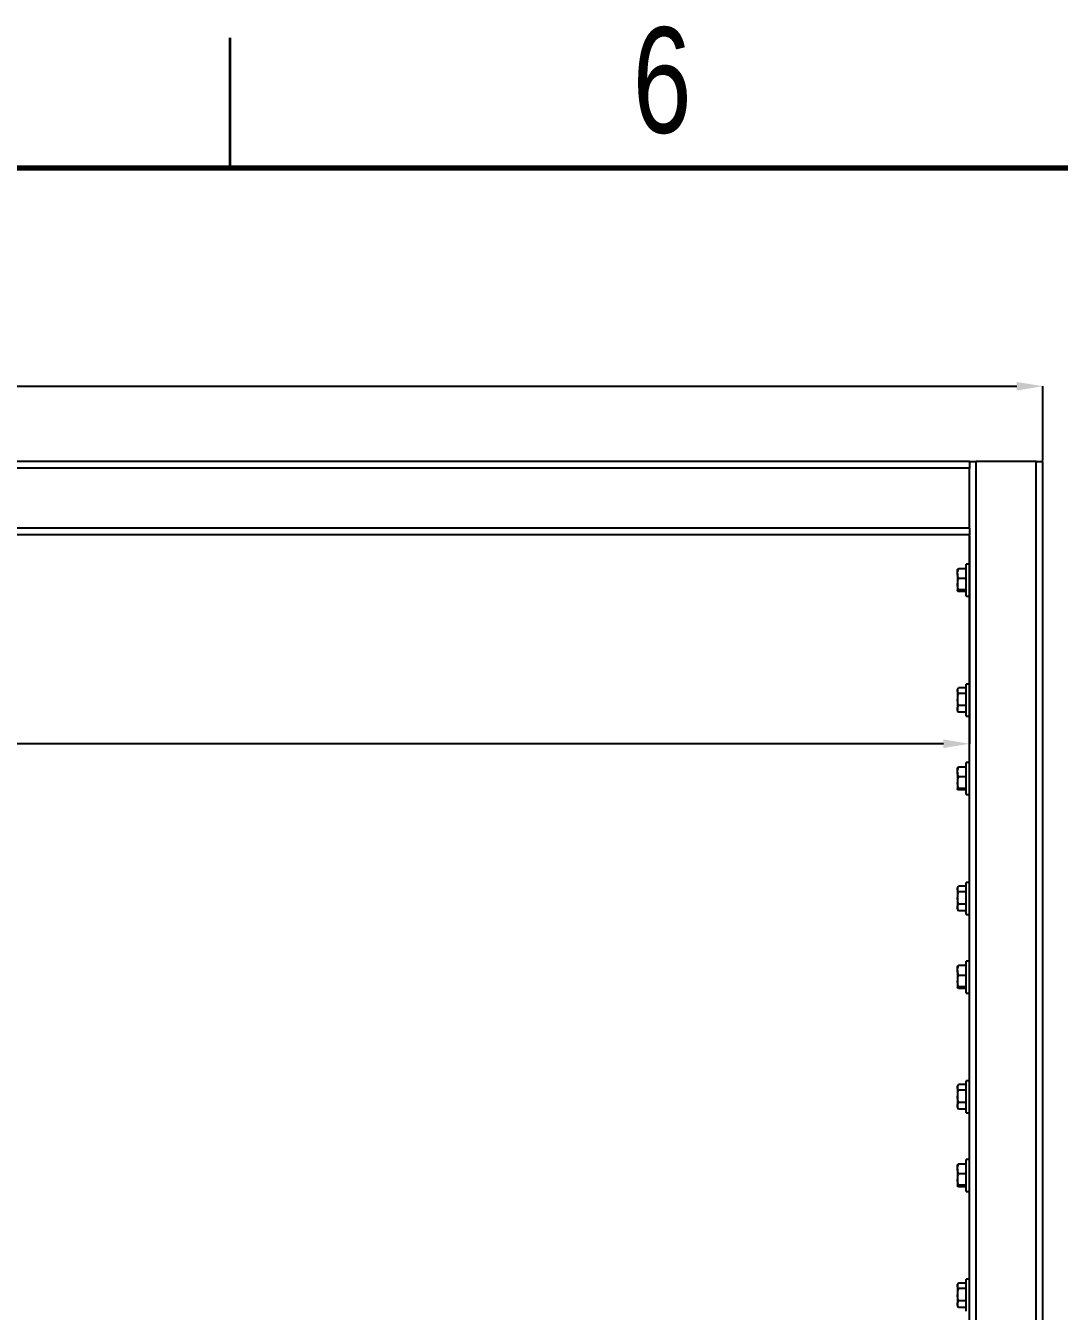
# Model space of a CAD drawing. Header units: millimetres. Extents: x -361 to 14022, y -1822 to 1455.
# Drawn here: x 3841.5 to 3901.2, y 565.8 to 640 of the extents above; entities that cross this region are included whole.
import ezdxf

# ---------------------------------------------------------------- set-up
doc = ezdxf.new("R2010")
doc.units = ezdxf.units.MM
doc.styles.add('SLDTEXTSTYLE0', font='TXT', dxfattribs={"width": 0.75})
doc.dimstyles.new('SLDDIMSTYLE4', dxfattribs={"dimtxt": 2.116667, "dimasz": 1.5, "dimexe": 0, "dimexo": 0.0625, "dimgap": 0.529167, "dimtad": 1, "dimdec": 1, "dimlfac": 13, "dimrnd": 1e-09, "dimzin": 4, "dimdsep": 46, "dimtxsty": 'SLDTEXTSTYLE0', "dimsah": 1, "dimcen": 0.09, "dimadec": 0, "dimazin": 1, "dimtfac": 1, "dimtdec": 1, "dimtofl": 0, "dimtmove": 0, "dimatfit": 3, "dimfxl": 1, "dimfrac": 2, "dimtolj": 1, "dimtzin": 12, "dimarcsym": 0})

# ---------------------------------------------------------------- blocks, each defined once
blk = doc.blocks.new('*D53')
at = {"color": 0, "linetype": 'Continuous', "lineweight": -2, "transparency": 16777216}
for p, q in [((3776.388, 614.915), (3776.388, 619.203)), ((3777.888, 619.203), (3898.734, 619.203)), ((3900.234, 614.915), (3900.234, 619.203))]:
    blk.add_line(p, q, dxfattribs=at)
at = {"color": 0, "linetype": 'Continuous', "transparency": 16777216}
for points in [[(3777.888, 619.453), (3777.888, 618.953), (3776.388, 619.203)], [(3898.734, 619.453), (3898.734, 618.953), (3900.234, 619.203)]]:
    blk.add_solid(points, dxfattribs=at)
at = {"layer": 'Defpoints', "color": 0, "linetype": 'Continuous', "transparency": 16777216}
for p in [(3900.234, 619.203), (3776.388, 614.853), (3900.234, 614.853)]:
    blk.add_point(p, dxfattribs=at)
at = {"color": 0, "linetype": 'Continuous', "lineweight": 18, "transparency": 16777216, "insert": (3837.291, 621.849), "char_height": 2.1167, "attachment_point": 2, "style": 'SLDTEXTSTYLE0'}
blk.add_mtext('\\A1;1710', dxfattribs=at)
blk = doc.blocks.new('*D54')
at = {"color": 0, "linetype": 'Continuous', "lineweight": -2, "transparency": 16777216}
for p, q in [((3780.619, 610.56), (3780.619, 598.549)), ((3896.003, 610.56), (3896.003, 598.549)), ((3894.503, 598.549), (3782.119, 598.549))]:
    blk.add_line(p, q, dxfattribs=at)
at = {"color": 0, "linetype": 'Continuous', "transparency": 16777216}
for points in [[(3782.119, 598.799), (3782.119, 598.299), (3780.619, 598.549)], [(3894.503, 598.799), (3894.503, 598.299), (3896.003, 598.549)]]:
    blk.add_solid(points, dxfattribs=at)
at = {"layer": 'Defpoints', "color": 0, "linetype": 'Continuous', "transparency": 16777216}
for p in [(3780.619, 610.622), (3896.003, 610.622), (3780.619, 598.549)]:
    blk.add_point(p, dxfattribs=at)
at = {"color": 0, "linetype": 'Continuous', "lineweight": 18, "transparency": 16777216, "insert": (3837.291, 601.195), "char_height": 2.1167, "attachment_point": 2, "style": 'SLDTEXTSTYLE0'}
blk.add_mtext('\\A1;1600', dxfattribs=at)

msp = doc.modelspace()

# ---------------------------------------------------------------- linework, layer by layer
at = {"color": 7, "linetype": 'Continuous', "lineweight": 35}
msp.add_line((3853.322418, 631.821882), (3853.322418, 639.321882), dxfattribs=at)
at = {"color": 7, "linetype": 'Continuous', "lineweight": 70}
msp.add_line((3753.322418, 631.821882), (4153.322418, 631.821882), dxfattribs=at)
at = {"color": 7, "linetype": 'Continuous', "lineweight": 25}
for p, q in [((3896.00321, 614.852822), (3780.618594, 614.852822)), ((3896.00321, 614.468207), (3780.618594, 614.468207)), ((3896.00321, 614.852822), (3896.00321, 614.468207)), ((3896.00321, 614.852822), (3896.387825, 614.852822)), ((3896.00321, 611.006668), (3896.00321, 614.468207)), ((3896.387825, 491.006668), (3896.387825, 614.852822)), ((3899.849364, 614.852822), (3896.387825, 614.852822)), ((3899.849364, 491.006668), (3899.849364, 614.852822)), ((3899.849364, 614.852822), (3900.233979, 614.852822)), ((3900.233979, 491.006668), (3900.233979, 614.852822)), ((3896.00321, 611.006668), (3780.618594, 611.006668)), ((3896.00321, 610.622053), (3780.618594, 610.622053)), ((3896.00321, 611.006668), (3896.00321, 610.622053)), ((3896.00321, 495.237437), (3896.00321, 610.622053)), ((3896.00321, 608.922684), (3895.810902, 608.922684)), ((3895.810902, 607.07653), (3895.810902, 608.922684)), ((3895.318594, 608.37467), (3895.318594, 608.614991)), ((3895.318594, 608.37467), (3895.318594, 607.764622)), ((3895.810902, 608.656347), (3895.373558, 608.656347)), ((3895.318594, 607.764622), (3895.318594, 607.389559)), ((3895.810902, 608.092992), (3895.373558, 608.092992)), ((3895.810902, 607.436252), (3895.373558, 607.436252)), ((3895.810902, 607.342867), (3895.373558, 607.342867)), ((3895.810902, 607.07653), (3896.00321, 607.07653)), ((3895.362844, 601.768557), (3895.318594, 601.691914)), ((3895.318594, 601.691914), (3895.318594, 601.62438)), ((3895.318594, 601.62438), (3895.318594, 601.107722)), ((3895.810902, 601.786201), (3895.373558, 601.786201)), ((3896.00321, 601.999607), (3895.810902, 601.999607)), ((3895.810902, 600.153453), (3895.810902, 601.999607)), ((3895.318594, 601.107722), (3895.318594, 600.559872)), ((3895.810902, 601.462558), (3895.373558, 601.462558)), ((3895.810902, 600.752886), (3895.373558, 600.752886)), ((3895.318594, 600.559872), (3895.318594, 600.461145)), ((3895.318594, 600.461145), (3895.362844, 600.384503)), ((3895.364159, 600.385262), (3895.373558, 600.366858)), ((3895.810902, 600.366858), (3895.373558, 600.366858)), ((3895.810902, 600.153453), (3896.00321, 600.153453)), ((3895.318594, 596.913131), (3895.318594, 597.153452)), ((3895.810902, 597.194808), (3895.373558, 597.194808)), ((3896.00321, 597.461145), (3895.810902, 597.461145)), ((3895.810902, 595.614991), (3895.810902, 597.461145)), ((3895.318594, 596.913131), (3895.318594, 596.303084)), ((3895.318594, 596.303084), (3895.318594, 595.928021)), ((3895.810902, 596.631454), (3895.373558, 596.631454)), ((3895.810902, 595.974714), (3895.373558, 595.974714)), ((3895.810902, 595.881328), (3895.373558, 595.881328)), ((3895.810902, 595.614991), (3896.00321, 595.614991)), ((3896.00321, 590.538068), (3895.810902, 590.538068)), ((3895.810902, 588.691914), (3895.810902, 590.538068)), ((3895.362844, 590.307018), (3895.318594, 590.230376)), ((3895.318594, 590.230376), (3895.318594, 590.162841)), ((3895.318594, 590.162841), (3895.318594, 589.646184)), ((3895.318594, 589.646184), (3895.318594, 589.098334)), ((3895.810902, 590.324663), (3895.373558, 590.324663)), ((3895.810902, 590.001019), (3895.373558, 590.001019)), ((3895.318594, 589.098334), (3895.318594, 588.999607)), ((3895.318594, 588.999607), (3895.362844, 588.922964)), ((3895.364159, 588.923724), (3895.373558, 588.90532)), ((3895.810902, 589.291348), (3895.373558, 589.291348)), ((3895.810902, 588.90532), (3895.373558, 588.90532)), ((3895.810902, 588.691914), (3896.00321, 588.691914)), ((3896.00321, 585.999607), (3895.810902, 585.999607)), ((3895.810902, 584.153453), (3895.810902, 585.999607)), ((3895.318594, 585.451593), (3895.318594, 585.691914)), ((3895.318594, 585.451593), (3895.318594, 584.841545)), ((3895.810902, 585.73327), (3895.373558, 585.73327)), ((3895.810902, 585.169916), (3895.373558, 585.169916)), ((3895.318594, 584.841545), (3895.318594, 584.466482)), ((3895.810902, 584.513175), (3895.373558, 584.513175)), ((3895.810902, 584.41979), (3895.373558, 584.41979)), ((3895.810902, 584.153453), (3896.00321, 584.153453)), ((3895.362844, 578.84548), (3895.318594, 578.768837)), ((3895.318594, 578.768837), (3895.318594, 578.701303)), ((3895.318594, 578.701303), (3895.318594, 578.184645)), ((3895.810902, 578.863124), (3895.373558, 578.863124)), ((3895.810902, 578.539481), (3895.373558, 578.539481)), ((3896.00321, 579.07653), (3895.810902, 579.07653)), ((3895.810902, 577.230376), (3895.810902, 579.07653)), ((3895.318594, 578.184645), (3895.318594, 577.636795)), ((3895.810902, 577.829809), (3895.373558, 577.829809)), ((3895.318594, 577.636795), (3895.318594, 577.538068)), ((3895.318594, 577.538068), (3895.362844, 577.461426)), ((3895.364159, 577.462185), (3895.373558, 577.443781)), ((3895.810902, 577.443781), (3895.373558, 577.443781)), ((3895.810902, 577.230376), (3896.00321, 577.230376)), ((3895.318594, 573.990054), (3895.318594, 574.230376)), ((3895.810902, 574.271731), (3895.373558, 574.271731)), ((3896.00321, 574.538068), (3895.810902, 574.538068)), ((3895.810902, 572.691914), (3895.810902, 574.538068)), ((3895.318594, 573.990054), (3895.318594, 573.380007)), ((3895.318594, 573.380007), (3895.318594, 573.004944)), ((3895.810902, 573.708377), (3895.373558, 573.708377)), ((3895.810902, 573.051637), (3895.373558, 573.051637)), ((3895.810902, 572.958251), (3895.373558, 572.958251)), ((3895.810902, 572.691914), (3896.00321, 572.691914)), ((3895.362844, 567.383941), (3895.318594, 567.307299)), ((3895.810902, 567.401586), (3895.373558, 567.401586)), ((3896.00321, 567.614991), (3895.810902, 567.614991)), ((3895.810902, 565.768837), (3895.810902, 567.614991)), ((3895.318594, 567.307299), (3895.318594, 567.239764)), ((3895.318594, 567.239764), (3895.318594, 566.723107)), ((3895.318594, 566.723107), (3895.318594, 566.175257)), ((3895.810902, 567.077942), (3895.373558, 567.077942)), ((3895.318594, 566.175257), (3895.318594, 566.07653)), ((3895.318594, 566.07653), (3895.362844, 565.999887)), ((3895.364159, 566.000647), (3895.373558, 565.982243)), ((3895.810902, 566.368271), (3895.373558, 566.368271)), ((3895.810902, 565.982243), (3895.373558, 565.982243))]:
    msp.add_line(p, q, dxfattribs=at)
for points, knots in [([(3895.318594, 608.37467), (3895.31866, 608.381346), (3895.319157, 608.431907), (3895.331161, 608.527239), (3895.35934, 608.613049), (3895.373558, 608.656347)], [0, 0, 0, 0, 0.070085768, 0.530782234, 1, 1, 1, 1]), ([(3895.373558, 608.656347), (3895.358196, 608.648764), (3895.32719, 608.633458), (3895.321477, 608.617636), (3895.318594, 608.609654)], [0, 0, 0, 0, 0.495457963, 1, 1, 1, 1]), ([(3895.373558, 608.092992), (3895.358196, 608.138738), (3895.32719, 608.231068), (3895.321477, 608.326513), (3895.318594, 608.37467)], [0, 0, 0, 0, 0.495457963, 1, 1, 1, 1]), ([(3895.318594, 607.764622), (3895.325901, 607.854805), (3895.334906, 607.965962), (3895.367423, 608.072827), (3895.373558, 608.092992)], [0, 0, 0, 0, 0.8113035477, 1, 1, 1, 1]), ([(3895.373558, 607.436252), (3895.350667, 607.521371), (3895.32153, 607.629716), (3895.319113, 607.740807), (3895.318594, 607.764622)], [0, 0, 0, 0, 0.785622496, 1, 1, 1, 1]), ([(3895.318594, 607.389559), (3895.31866, 607.390666), (3895.319157, 607.399048), (3895.331161, 607.41485), (3895.35934, 607.429075), (3895.373558, 607.436252)], [0, 0, 0, 0, 0.070085768, 0.530782234, 1, 1, 1, 1]), ([(3895.373558, 607.342867), (3895.358196, 607.35045), (3895.32719, 607.365755), (3895.321477, 607.381577), (3895.318594, 607.389559)], [0, 0, 0, 0, 0.495457963, 1, 1, 1, 1]), ([(3895.318594, 601.62438), (3895.318662, 601.628215), (3895.319176, 601.65726), (3895.329182, 601.705784), (3895.353563, 601.74901), (3895.364159, 601.767797)], [0, 0, 0, 0, 0.079200152, 0.599808418, 1, 1, 1, 1]), ([(3895.373558, 601.462558), (3895.358196, 601.488838), (3895.32719, 601.541881), (3895.321477, 601.596714), (3895.318594, 601.62438)], [0, 0, 0, 0, 0.495457963, 1, 1, 1, 1]), ([(3895.318594, 601.107722), (3895.325901, 601.205173), (3895.334906, 601.325289), (3895.367423, 601.440767), (3895.373558, 601.462558)], [0, 0, 0, 0, 0.811303548, 1, 1, 1, 1]), ([(3895.373558, 600.752886), (3895.350667, 600.844865), (3895.32153, 600.961942), (3895.319113, 601.081987), (3895.318594, 601.107722)], [0, 0, 0, 0, 0.785622496, 1, 1, 1, 1]), ([(3895.318594, 600.559872), (3895.31866, 600.564447), (3895.319157, 600.599093), (3895.331161, 600.664417), (3895.35934, 600.723217), (3895.373558, 600.752886)], [0, 0, 0, 0, 0.0700857678, 0.530782234, 1, 1, 1, 1]), ([(3895.373558, 600.366858), (3895.358196, 600.398204), (3895.32719, 600.461472), (3895.321477, 600.526874), (3895.318594, 600.559872)], [0, 0, 0, 0, 0.4954579635, 1, 1, 1, 1]), ([(3895.318594, 596.913131), (3895.31866, 596.919807), (3895.319157, 596.970369), (3895.331161, 597.0657), (3895.35934, 597.15151), (3895.373558, 597.194808)], [0, 0, 0, 0, 0.070085768, 0.530782234, 1, 1, 1, 1]), ([(3895.373558, 597.194808), (3895.358196, 597.187225), (3895.32719, 597.17192), (3895.321477, 597.156098), (3895.318594, 597.148115)], [0, 0, 0, 0, 0.495457963, 1, 1, 1, 1]), ([(3895.373558, 596.631454), (3895.358196, 596.6772), (3895.32719, 596.76953), (3895.321477, 596.864975), (3895.318594, 596.913131)], [0, 0, 0, 0, 0.495457963, 1, 1, 1, 1]), ([(3895.318594, 596.303084), (3895.325901, 596.393266), (3895.334906, 596.504423), (3895.367423, 596.611289), (3895.373558, 596.631454)], [0, 0, 0, 0, 0.8113035477, 1, 1, 1, 1]), ([(3895.373558, 595.974714), (3895.350667, 596.059832), (3895.32153, 596.168177), (3895.319113, 596.279268), (3895.318594, 596.303084)], [0, 0, 0, 0, 0.785622496, 1, 1, 1, 1]), ([(3895.318594, 595.928021), (3895.31866, 595.929128), (3895.319157, 595.937509), (3895.331161, 595.953312), (3895.35934, 595.967536), (3895.373558, 595.974714)], [0, 0, 0, 0, 0.070085768, 0.530782234, 1, 1, 1, 1]), ([(3895.373558, 595.881328), (3895.358196, 595.888911), (3895.32719, 595.904216), (3895.321477, 595.920038), (3895.318594, 595.928021)], [0, 0, 0, 0, 0.495457963, 1, 1, 1, 1]), ([(3895.318594, 590.162841), (3895.318662, 590.166676), (3895.319176, 590.195722), (3895.329182, 590.244246), (3895.353563, 590.287472), (3895.364159, 590.306259)], [0, 0, 0, 0, 0.079200152, 0.599808418, 1, 1, 1, 1]), ([(3895.373558, 590.001019), (3895.358196, 590.0273), (3895.32719, 590.080343), (3895.321477, 590.135176), (3895.318594, 590.162841)], [0, 0, 0, 0, 0.495457963, 1, 1, 1, 1]), ([(3895.318594, 589.646184), (3895.325901, 589.743634), (3895.334906, 589.86375), (3895.367423, 589.979229), (3895.373558, 590.001019)], [0, 0, 0, 0, 0.811303548, 1, 1, 1, 1]), ([(3895.373558, 589.291348), (3895.350667, 589.383326), (3895.32153, 589.500404), (3895.319113, 589.620449), (3895.318594, 589.646184)], [0, 0, 0, 0, 0.785622496, 1, 1, 1, 1]), ([(3895.318594, 589.098334), (3895.31866, 589.102909), (3895.319157, 589.137555), (3895.331161, 589.202879), (3895.35934, 589.261679), (3895.373558, 589.291348)], [0, 0, 0, 0, 0.0700857678, 0.530782234, 1, 1, 1, 1]), ([(3895.373558, 588.90532), (3895.358196, 588.936666), (3895.32719, 588.999933), (3895.321477, 589.065336), (3895.318594, 589.098334)], [0, 0, 0, 0, 0.495457963, 1, 1, 1, 1]), ([(3895.318594, 585.451593), (3895.31866, 585.458269), (3895.319157, 585.50883), (3895.331161, 585.604162), (3895.35934, 585.689972), (3895.373558, 585.73327)], [0, 0, 0, 0, 0.070085768, 0.530782234, 1, 1, 1, 1]), ([(3895.373558, 585.73327), (3895.358196, 585.725687), (3895.32719, 585.710381), (3895.321477, 585.69456), (3895.318594, 585.686577)], [0, 0, 0, 0, 0.495457963, 1, 1, 1, 1]), ([(3895.373558, 585.169916), (3895.358196, 585.215661), (3895.32719, 585.307991), (3895.321477, 585.403436), (3895.318594, 585.451593)], [0, 0, 0, 0, 0.495457963, 1, 1, 1, 1]), ([(3895.318594, 584.841545), (3895.325901, 584.931728), (3895.334906, 585.042885), (3895.367423, 585.14975), (3895.373558, 585.169916)], [0, 0, 0, 0, 0.811303548, 1, 1, 1, 1]), ([(3895.373558, 584.513175), (3895.350667, 584.598294), (3895.32153, 584.706639), (3895.319113, 584.81773), (3895.318594, 584.841545)], [0, 0, 0, 0, 0.785622496, 1, 1, 1, 1]), ([(3895.318594, 584.466482), (3895.31866, 584.467589), (3895.319157, 584.475971), (3895.331161, 584.491773), (3895.35934, 584.505998), (3895.373558, 584.513175)], [0, 0, 0, 0, 0.070085768, 0.530782234, 1, 1, 1, 1]), ([(3895.373558, 584.41979), (3895.358196, 584.427373), (3895.32719, 584.442678), (3895.321477, 584.4585), (3895.318594, 584.466482)], [0, 0, 0, 0, 0.495457963, 1, 1, 1, 1]), ([(3895.318594, 578.701303), (3895.318662, 578.705138), (3895.319176, 578.734183), (3895.329182, 578.782707), (3895.353563, 578.825934), (3895.364159, 578.84472)], [0, 0, 0, 0, 0.079200152, 0.599808418, 1, 1, 1, 1]), ([(3895.373558, 578.539481), (3895.358196, 578.565761), (3895.32719, 578.618804), (3895.321477, 578.673637), (3895.318594, 578.701303)], [0, 0, 0, 0, 0.495457963, 1, 1, 1, 1]), ([(3895.318594, 578.184645), (3895.325901, 578.282096), (3895.334906, 578.402212), (3895.367423, 578.517691), (3895.373558, 578.539481)], [0, 0, 0, 0, 0.811303548, 1, 1, 1, 1]), ([(3895.373558, 577.829809), (3895.350667, 577.921788), (3895.32153, 578.038865), (3895.319113, 578.15891), (3895.318594, 578.184645)], [0, 0, 0, 0, 0.785622496, 1, 1, 1, 1]), ([(3895.318594, 577.636795), (3895.31866, 577.64137), (3895.319157, 577.676016), (3895.331161, 577.74134), (3895.35934, 577.80014), (3895.373558, 577.829809)], [0, 0, 0, 0, 0.0700857678, 0.530782234, 1, 1, 1, 1]), ([(3895.373558, 577.443781), (3895.358196, 577.475128), (3895.32719, 577.538395), (3895.321477, 577.603797), (3895.318594, 577.636795)], [0, 0, 0, 0, 0.495457963, 1, 1, 1, 1]), ([(3895.318594, 573.990054), (3895.31866, 573.99673), (3895.319157, 574.047292), (3895.331161, 574.142623), (3895.35934, 574.228433), (3895.373558, 574.271731)], [0, 0, 0, 0, 0.070085768, 0.530782234, 1, 1, 1, 1]), ([(3895.373558, 574.271731), (3895.358196, 574.264148), (3895.32719, 574.248843), (3895.321477, 574.233021), (3895.318594, 574.225038)], [0, 0, 0, 0, 0.495457963, 1, 1, 1, 1]), ([(3895.373558, 573.708377), (3895.358196, 573.754123), (3895.32719, 573.846453), (3895.321477, 573.941898), (3895.318594, 573.990054)], [0, 0, 0, 0, 0.495457963, 1, 1, 1, 1]), ([(3895.318594, 573.380007), (3895.325901, 573.470189), (3895.334906, 573.581346), (3895.367423, 573.688212), (3895.373558, 573.708377)], [0, 0, 0, 0, 0.811303548, 1, 1, 1, 1]), ([(3895.373558, 573.051637), (3895.350667, 573.136755), (3895.32153, 573.2451), (3895.319113, 573.356192), (3895.318594, 573.380007)], [0, 0, 0, 0, 0.785622496, 1, 1, 1, 1]), ([(3895.318594, 573.004944), (3895.31866, 573.006051), (3895.319157, 573.014432), (3895.331161, 573.030235), (3895.35934, 573.04446), (3895.373558, 573.051637)], [0, 0, 0, 0, 0.070085768, 0.530782234, 1, 1, 1, 1]), ([(3895.373558, 572.958251), (3895.358196, 572.965834), (3895.32719, 572.98114), (3895.321477, 572.996961), (3895.318594, 573.004944)], [0, 0, 0, 0, 0.495457963, 1, 1, 1, 1]), ([(3895.318594, 567.239764), (3895.318662, 567.243599), (3895.319176, 567.272645), (3895.329182, 567.321169), (3895.353563, 567.364395), (3895.364159, 567.383182)], [0, 0, 0, 0, 0.079200152, 0.599808418, 1, 1, 1, 1]), ([(3895.373558, 567.077942), (3895.358196, 567.104223), (3895.32719, 567.157266), (3895.321477, 567.212099), (3895.318594, 567.239764)], [0, 0, 0, 0, 0.495457963, 1, 1, 1, 1]), ([(3895.318594, 566.723107), (3895.325901, 566.820557), (3895.334906, 566.940673), (3895.367423, 567.056152), (3895.373558, 567.077942)], [0, 0, 0, 0, 0.811303548, 1, 1, 1, 1]), ([(3895.373558, 566.368271), (3895.350667, 566.460249), (3895.32153, 566.577327), (3895.319113, 566.697372), (3895.318594, 566.723107)], [0, 0, 0, 0, 0.785622496, 1, 1, 1, 1]), ([(3895.318594, 566.175257), (3895.31866, 566.179832), (3895.319157, 566.214478), (3895.331161, 566.279802), (3895.35934, 566.338602), (3895.373558, 566.368271)], [0, 0, 0, 0, 0.0700857678, 0.530782234, 1, 1, 1, 1]), ([(3895.373558, 565.982243), (3895.358196, 566.013589), (3895.32719, 566.076856), (3895.321477, 566.142259), (3895.318594, 566.175257)], [0, 0, 0, 0, 0.495457963, 1, 1, 1, 1])]:
    msp.add_open_spline(points, degree=3, knots=knots, dxfattribs=at)

# ---------------------------------------------------------------- texts
at = {"color": 7, "linetype": 'Continuous', "lineweight": 0, "insert": (3878.261035, 639.935573), "char_height": 6.096, "attachment_point": 2, "style": 'SLDTEXTSTYLE0'}
msp.add_mtext('6', dxfattribs=at)

# ---------------------------------------------------------------- dimensions: what is measured, and where the dimension line sits
at = {"color": 7, "linetype": 'Continuous', "lineweight": 18}
for base, p1, p2, text, picture, middle in [((3900.233979, 619.202697), (3776.387825, 614.852822), (3900.233979, 614.852822), '1710', '*D53', (3837.291237, 619.202697)), ((3780.618594, 598.548871), (3896.00321, 610.622053), (3780.618594, 610.622053), '1600', '*D54', (3837.291237, 598.548871))]:
    dim = msp.add_linear_dim(base=base, p1=p1, p2=p2, text=text, dimstyle='SLDDIMSTYLE4', dxfattribs=at)
    dim.commit()
    dim.dimension.update_dxf_attribs({"geometry": picture, "text_midpoint": middle, "dimtype": 160})

doc.saveas('drawing.dxf')
